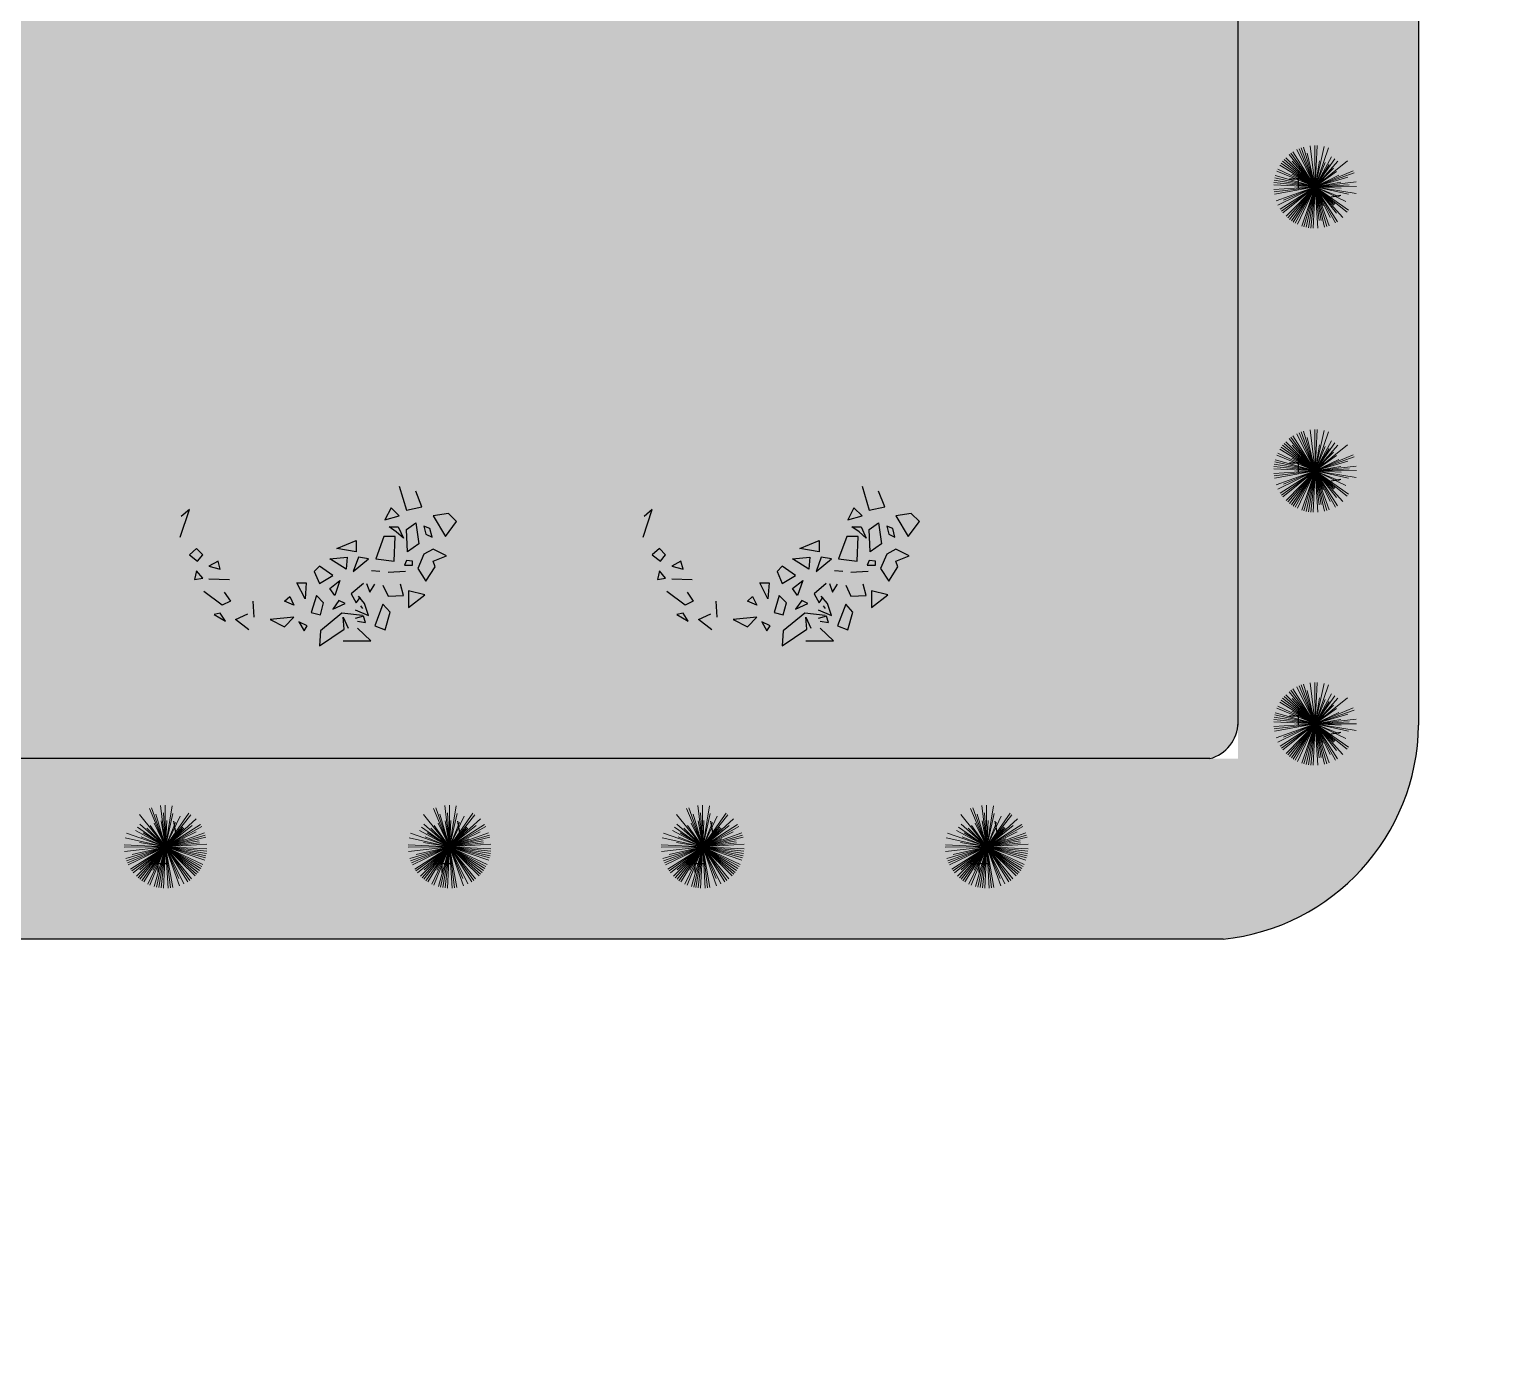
# Model space of a CAD drawing. Header units: millimetres. Extents: x -1544140 to 7445918, y -1294905 to 2019878.
# Drawn here: x 1805004 to 1810407, y 49697 to 54579 of the extents above; entities that cross this region are included whole.
import ezdxf

# ---------------------------------------------------------------- set-up
doc = ezdxf.new("R2010")
doc.units = ezdxf.units.MM
doc.header["$MEASUREMENT"] = 0
doc.layers.add('marc det', color=74, linetype='Continuous', lineweight=18)
picture_1 = doc.add_image_def('image5.png', size_in_pixel=(1482, 826))

msp = doc.modelspace()

# ---------------------------------------------------------------- hatches: boundary and pattern name
at = {"true_color": 0x8dc133, "transparency": 33554687}
h = msp.add_hatch(color=65, dxfattribs=at)
h.dxf.hatch_style = 1
h.paths.add_polyline_path([(1810147.4, 52025.1, -0.388077), (1809423.5, 51209.9), (1801426.5, 51209.9, -0.416277), (1799943.5, 52282.1), (1799943.5, 57426, -0.394381), (1800888.2, 59071.8), (1808831.8, 59071.8, -0.352206), (1810147.4, 58038.5)])
h.paths.add_polyline_path([(1800612.1, 51878.5), (1800612.1, 58403.1), (1809478.7, 58403.1), (1809478.7, 51878.5)], flags=16)
at = {"true_color": 0xb8d93f, "transparency": 33554687}
h = msp.add_hatch(color=63, dxfattribs=at)
h.dxf.hatch_style = 1
h.paths.add_polyline_path([(1809478.7, 57948.7, 0.326949), (1808836.3, 58403.1), (1801005.5, 58403.1, 0.386529), (1800612.1, 57516.1), (1800612.1, 52343.8, 0.417198), (1801362, 51878.5), (1809374.1, 51878.5, 0.351898), (1809478.7, 52018.4)])
at = {"layer": 'marc det'}
for points in [[(1805807.7, 53245.1), (1805707.3, 53218.2), (1805674.2, 53175.8), (1805613.7, 53090.6), (1805549.9, 53083.2), (1805541.3, 53009.7), (1805565.8, 52978.7), (1805547.4, 52932), (1805476.9, 52799.8), (1805499.7, 52754), (1805538.5, 52697.1), (1805539.1, 52647), (1805462.2, 52617.5), (1805569.4, 52609.9), (1805556.1, 52560.7), (1805590.8, 52524.5), (1805595.2, 52478.7), (1805648, 52420.9), (1805665.3, 52356.2), (1805714, 52319.1), (1805749.4, 52326.1), (1805796.1, 52299.4), (1805817.1, 52239), (1805832.1, 52163), (1805848.5, 52220), (1805899.2, 52265.9), (1805962.9, 52246.1), (1806005.1, 52218.6), (1806056.9, 52235.9), (1806112, 52236), (1806147.4, 52196.3), (1806161.4, 52242.1), (1806219.3, 52275), (1806279.6, 52272.6), (1806342.6, 52302.9), (1806361.7, 52346.1), (1806395.1, 52363.4), (1806439.4, 52372.1), (1806455.1, 52432.6), (1806485, 52467.2), (1806566.1, 52476), (1806628.4, 52463.1), (1806575.3, 52499.3), (1806535.5, 52538.1), (1806537.5, 52574.4), (1806573.6, 52624.6), (1806603.3, 52684.2), (1806598.2, 52733.4), (1806606.8, 52853.5), (1806706.9, 52905.5), (1806584.3, 52897.5), (1806550.3, 52953.6), (1806544.5, 53006.2), (1806507.5, 53077.9), (1806463.2, 53115.8), (1806442.8, 53172.7), (1806397.5, 53192.5), (1806338.6, 53234.8), (1806290, 53230), (1806291.3, 53311.5), (1806239.5, 53247.5), (1806220.5, 53297.6), (1806195, 53310.5), (1806133.5, 53328.6), (1806120.7, 53313.8), (1806007.3, 53305.9), (1805976, 53324.8), (1805920.5, 53303.1), (1805877.9, 53309.1), (1805834.7, 53365.2), (1805794.6, 53429), (1805811.2, 53367.7), (1805828.2, 53281.4)], [(1807521.2, 53245.1), (1807420.7, 53218.2), (1807387.7, 53175.8), (1807327.1, 53090.6), (1807263.3, 53083.2), (1807254.8, 53009.7), (1807279.3, 52978.7), (1807260.9, 52932), (1807190.3, 52799.8), (1807213.1, 52754), (1807251.9, 52697.1), (1807252.6, 52647), (1807175.6, 52617.5), (1807282.9, 52609.9), (1807269.6, 52560.7), (1807304.3, 52524.5), (1807308.7, 52478.7), (1807361.4, 52420.9), (1807378.8, 52356.2), (1807427.5, 52319.1), (1807462.9, 52326.1), (1807509.5, 52299.4), (1807530.6, 52239), (1807545.5, 52163), (1807561.9, 52220), (1807612.7, 52265.9), (1807676.3, 52246.1), (1807718.6, 52218.6), (1807770.3, 52235.9), (1807825.5, 52236), (1807860.9, 52196.3), (1807874.9, 52242.1), (1807932.8, 52275), (1807993.1, 52272.6), (1808056.1, 52302.9), (1808075.2, 52346.1), (1808108.5, 52363.4), (1808152.8, 52372.1), (1808168.5, 52432.6), (1808198.5, 52467.2), (1808279.5, 52476), (1808341.9, 52463.1), (1808288.7, 52499.3), (1808248.9, 52538.1), (1808251, 52574.4), (1808287.1, 52624.6), (1808316.8, 52684.2), (1808311.7, 52733.4), (1808320.2, 52853.5), (1808420.4, 52905.5), (1808297.8, 52897.5), (1808263.8, 52953.6), (1808258, 53006.2), (1808220.9, 53077.9), (1808176.7, 53115.8), (1808156.3, 53172.7), (1808111, 53192.5), (1808052.1, 53234.8), (1808003.5, 53230), (1808004.8, 53311.5), (1807953, 53247.5), (1807933.9, 53297.6), (1807908.4, 53310.5), (1807846.9, 53328.6), (1807834.2, 53313.8), (1807720.8, 53305.9), (1807689.5, 53324.8), (1807633.9, 53303.1), (1807591.4, 53309.1), (1807548.2, 53365.2), (1807508, 53429), (1807524.7, 53367.7), (1807541.7, 53281.4)]]:
    msp.add_hatch(color=102, dxfattribs=at).paths.add_polyline_path(points)

# ---------------------------------------------------------------- linework, layer by layer
at = {"color": 116, "true_color": 0x136734}
for p, q in [((1809702.1, 54056.9), (1809702.1, 53991.9)), ((1809734.6, 54024.4), (1809669.6, 54024.4)), ((1809734.6, 52972.8), (1809669.6, 52972.8)), ((1809702.1, 53005.3), (1809702.1, 52940.3)), ((1809734.6, 52036), (1809669.6, 52036)), ((1809702.1, 52068.5), (1809702.1, 52003.5)), ((1805479.7, 51522.6), (1805479.7, 51457.5)), ((1806531.3, 51522.6), (1806531.3, 51457.5)), ((1807468.1, 51522.6), (1807468.1, 51457.5)), ((1808519.7, 51522.6), (1808519.7, 51457.5)), ((1805447.2, 51490), (1805512.2, 51490)), ((1806498.8, 51490), (1806563.8, 51490)), ((1807435.6, 51490), (1807500.6, 51490)), ((1808487.2, 51490), (1808552.2, 51490))]:
    msp.add_line(p, q, dxfattribs=at)
at = {"color": 116, "lineweight": -2, "true_color": 0x136734}
for p, q in [((1809810.4, 53956.2), (1809859.5, 53964.8)), ((1809810.4, 52904.6), (1809859.5, 52913.2)), ((1809810.4, 51967.8), (1809859.5, 51976.4)), ((1805547.9, 51598.3), (1805539.3, 51647.4)), ((1806599.5, 51598.3), (1806590.9, 51647.4)), ((1807536.3, 51598.3), (1807527.7, 51647.4)), ((1808587.9, 51598.3), (1808579.3, 51647.4))]:
    msp.add_line(p, q, dxfattribs=at)
at = {"color": 96}
for p, q in [((1806373.9, 52887.1), (1806400.5, 52798.4)), ((1806457.3, 52810.2), (1806434.6, 52869.3)), ((1808087.4, 52887.1), (1808113.9, 52798.4)), ((1808170.8, 52810.2), (1808148, 52869.3)), ((1805563.1, 52697.9), (1805597.2, 52801.4)), ((1805597.2, 52801.4), (1805566.8, 52774.7)), ((1806343.6, 52807.3), (1806320.9, 52762.9)), ((1806373.9, 52777.7), (1806343.6, 52807.3)), ((1806400.5, 52798.4), (1806457.3, 52810.2)), ((1807276.5, 52697.9), (1807310.6, 52801.4)), ((1807310.6, 52801.4), (1807280.3, 52774.7)), ((1808057.1, 52807.3), (1808034.4, 52762.9)), ((1808087.4, 52777.7), (1808057.1, 52807.3)), ((1808113.9, 52798.4), (1808170.8, 52810.2)), ((1806320.9, 52762.9), (1806373.9, 52777.7)), ((1806400.5, 52727.4), (1806434.6, 52751.1)), ((1806434.6, 52751.1), (1806445.9, 52674.3)), ((1806487.6, 52730.4), (1806464.9, 52739.3)), ((1806464.9, 52739.3), (1806472.5, 52709.8)), ((1806555.8, 52786.6), (1806499, 52777.7)), ((1806499, 52777.7), (1806544.5, 52700.9)), ((1806544.5, 52700.9), (1806586.2, 52757)), ((1806586.2, 52757), (1806555.8, 52786.6)), ((1808034.4, 52762.9), (1808087.4, 52777.7)), ((1808113.9, 52727.4), (1808148, 52751.1)), ((1808148, 52751.1), (1808159.4, 52674.3)), ((1808201.1, 52730.4), (1808178.4, 52739.3)), ((1808178.4, 52739.3), (1808185.9, 52709.8)), ((1808269.3, 52786.6), (1808212.5, 52777.7)), ((1808212.5, 52777.7), (1808257.9, 52700.9)), ((1808257.9, 52700.9), (1808299.6, 52757)), ((1808299.6, 52757), (1808269.3, 52786.6)), ((1806142.8, 52656.5), (1806214.8, 52686.1)), ((1806214.8, 52686.1), (1806214.8, 52644.7)), ((1806317.1, 52700.9), (1806286.8, 52618.1)), ((1806358.8, 52700.9), (1806317.1, 52700.9)), ((1806336.1, 52736.3), (1806370.2, 52736.3)), ((1806362.6, 52718.6), (1806336.1, 52736.3)), ((1806355, 52609.2), (1806358.8, 52700.9)), ((1806389.1, 52695), (1806362.6, 52718.6)), ((1806370.2, 52736.3), (1806389.1, 52695)), ((1806404.3, 52644.7), (1806400.5, 52727.4)), ((1806472.5, 52709.8), (1806495.2, 52697.9)), ((1806495.2, 52697.9), (1806487.6, 52730.4)), ((1807856.3, 52656.5), (1807928.3, 52686.1)), ((1807928.3, 52686.1), (1807928.3, 52644.7)), ((1808030.6, 52700.9), (1808000.2, 52618.1)), ((1808072.2, 52700.9), (1808030.6, 52700.9)), ((1808049.5, 52736.3), (1808083.6, 52736.3)), ((1808076, 52718.6), (1808049.5, 52736.3)), ((1808068.5, 52609.2), (1808072.2, 52700.9)), ((1808102.6, 52695), (1808076, 52718.6)), ((1808083.6, 52736.3), (1808102.6, 52695)), ((1808117.7, 52644.7), (1808113.9, 52727.4)), ((1808185.9, 52709.8), (1808208.7, 52697.9)), ((1808208.7, 52697.9), (1808201.1, 52730.4)), ((1805623.7, 52656.5), (1805597.2, 52632.9)), ((1805597.2, 52632.9), (1805627.5, 52609.2)), ((1805646.5, 52632.9), (1805623.7, 52656.5)), ((1805627.5, 52609.2), (1805646.5, 52632.9)), ((1806214.8, 52644.7), (1806142.8, 52656.5)), ((1806445.9, 52674.3), (1806404.3, 52644.7)), ((1806464.9, 52635.8), (1806442.2, 52582.7)), ((1806499, 52653.6), (1806464.9, 52635.8)), ((1806548.2, 52629.9), (1806499, 52653.6)), ((1806499, 52609.2), (1806548.2, 52629.9)), ((1807337.1, 52656.5), (1807310.6, 52632.9)), ((1807310.6, 52632.9), (1807341, 52609.2)), ((1807359.9, 52632.9), (1807337.1, 52656.5)), ((1807341, 52609.2), (1807359.9, 52632.9)), ((1807928.3, 52644.7), (1807856.3, 52656.5)), ((1808159.4, 52674.3), (1808117.7, 52644.7)), ((1808178.4, 52635.8), (1808155.6, 52582.7)), ((1808212.5, 52653.6), (1808178.4, 52635.8)), ((1808261.7, 52629.9), (1808212.5, 52653.6)), ((1808212.5, 52609.2), (1808261.7, 52629.9)), ((1805703.3, 52609.2), (1805669.2, 52591.5)), ((1805669.2, 52591.5), (1805710.8, 52579.7)), ((1805710.8, 52579.7), (1805703.3, 52609.2)), ((1806078.4, 52591.5), (1806059.4, 52570.8)), ((1806127.7, 52556), (1806078.4, 52591.5)), ((1806116.3, 52618.1), (1806180.7, 52624)), ((1806176.9, 52579.7), (1806116.3, 52618.1)), ((1806180.7, 52624), (1806176.9, 52579.7)), ((1806222.4, 52624), (1806203.4, 52570.8)), ((1806203.4, 52570.8), (1806260.3, 52618.1)), ((1806260.3, 52618.1), (1806222.4, 52624)), ((1806286.8, 52618.1), (1806355, 52609.2)), ((1806400.5, 52612.2), (1806392.9, 52594.4)), ((1806392.9, 52594.4), (1806423.2, 52594.4)), ((1806423.2, 52609.2), (1806400.5, 52612.2)), ((1806423.2, 52594.4), (1806423.2, 52609.2)), ((1806442.2, 52582.7), (1806472.5, 52535.4)), ((1806472.5, 52535.4), (1806506.6, 52588.6)), ((1806506.6, 52588.6), (1806499, 52609.2)), ((1807416.7, 52609.2), (1807382.6, 52591.5)), ((1807382.6, 52591.5), (1807424.3, 52579.7)), ((1807424.3, 52579.7), (1807416.7, 52609.2)), ((1807791.9, 52591.5), (1807772.9, 52570.8)), ((1807841.1, 52556), (1807791.9, 52591.5)), ((1807829.7, 52618.1), (1807894.2, 52624)), ((1807890.4, 52579.7), (1807829.7, 52618.1)), ((1807894.2, 52624), (1807890.4, 52579.7)), ((1807935.9, 52624), (1807916.9, 52570.8)), ((1807916.9, 52570.8), (1807973.7, 52618.1)), ((1807973.7, 52618.1), (1807935.9, 52624)), ((1808000.2, 52618.1), (1808068.5, 52609.2)), ((1808113.9, 52612.2), (1808106.4, 52594.4)), ((1808106.4, 52594.4), (1808136.7, 52594.4)), ((1808136.7, 52609.2), (1808113.9, 52612.2)), ((1808136.7, 52594.4), (1808136.7, 52609.2)), ((1808155.6, 52582.7), (1808185.9, 52535.4)), ((1808185.9, 52535.4), (1808220, 52588.6)), ((1808220, 52588.6), (1808212.5, 52609.2)), ((1805623.7, 52573.8), (1805616.1, 52541.3)), ((1805616.1, 52541.3), (1805646.5, 52547.2)), ((1805646.5, 52547.2), (1805623.7, 52573.8)), ((1805669.2, 52544.2), (1805745, 52541.3)), ((1806025.3, 52470.3), (1805995, 52529.5)), ((1805995, 52529.5), (1806029.1, 52529.5)), ((1806029.1, 52529.5), (1806025.3, 52470.3)), ((1806059.4, 52570.8), (1806078.4, 52526.5)), ((1806078.4, 52526.5), (1806127.7, 52556)), ((1806116.3, 52508.7), (1806154.2, 52538.3)), ((1806154.2, 52538.3), (1806135.3, 52482.2)), ((1806241.3, 52526.5), (1806195.9, 52488.1)), ((1806252.9, 52526.9), (1806264.3, 52494.4)), ((1806264.3, 52494.4), (1806283.2, 52524)), ((1806302, 52570.8), (1806271.6, 52573.8)), ((1806313.5, 52521), (1806332.5, 52479.6)), ((1806396.7, 52570.8), (1806332.3, 52567.9)), ((1806389.3, 52482.6), (1806377.9, 52524)), ((1807337.1, 52573.8), (1807329.6, 52541.3)), ((1807329.6, 52541.3), (1807359.9, 52547.2)), ((1807359.9, 52547.2), (1807337.1, 52573.8)), ((1807382.6, 52544.2), (1807458.4, 52541.3)), ((1807738.8, 52470.3), (1807708.5, 52529.5)), ((1807708.5, 52529.5), (1807742.6, 52529.5)), ((1807742.6, 52529.5), (1807738.8, 52470.3)), ((1807772.9, 52570.8), (1807791.9, 52526.5)), ((1807791.9, 52526.5), (1807841.1, 52556)), ((1807829.7, 52508.7), (1807867.6, 52538.3)), ((1807867.6, 52538.3), (1807848.7, 52482.2)), ((1807954.8, 52526.5), (1807909.3, 52488.1)), ((1807966.3, 52526.9), (1807977.7, 52494.4)), ((1807977.7, 52494.4), (1807996.7, 52524)), ((1808015.4, 52570.8), (1807985.1, 52573.8)), ((1808027, 52521), (1808045.9, 52479.6)), ((1808110.1, 52570.8), (1808045.7, 52567.9)), ((1808102.8, 52482.6), (1808091.4, 52524)), ((1805718.6, 52447.1), (1805650.5, 52497.3)), ((1805726.2, 52494.4), (1805748.9, 52461.9)), ((1805949.6, 52461.5), (1805968.5, 52479.2)), ((1805968.5, 52479.2), (1805983.7, 52446.7)), ((1806067, 52482.2), (1806048.1, 52420.1)), ((1806093.6, 52455.6), (1806067, 52482.2)), ((1806135.3, 52482.2), (1806116.3, 52508.7)), ((1806195.9, 52488.1), (1806214.8, 52455.6)), ((1806214.8, 52455.6), (1806230, 52476.2)), ((1806245.3, 52453), (1806222.6, 52479.6)), ((1806332.5, 52479.6), (1806389.3, 52482.6)), ((1806468.7, 52485.1), (1806408, 52499.9)), ((1806408, 52499.9), (1806408, 52437.8)), ((1806408, 52437.8), (1806468.7, 52485.1)), ((1807432.1, 52447.1), (1807363.9, 52497.3)), ((1807439.7, 52494.4), (1807462.4, 52461.9)), ((1807663, 52461.5), (1807682, 52479.2)), ((1807682, 52479.2), (1807697.1, 52446.7)), ((1807780.5, 52482.2), (1807761.6, 52420.1)), ((1807807, 52455.6), (1807780.5, 52482.2)), ((1807848.7, 52482.2), (1807829.7, 52508.7)), ((1807909.3, 52488.1), (1807928.3, 52455.6)), ((1807928.3, 52455.6), (1807943.4, 52476.2)), ((1807958.8, 52453), (1807936, 52479.6)), ((1808045.9, 52479.6), (1808102.8, 52482.6)), ((1808182.1, 52485.1), (1808121.5, 52499.9)), ((1808121.5, 52499.9), (1808121.5, 52437.8)), ((1808121.5, 52437.8), (1808182.1, 52485.1)), ((1805711.1, 52417.5), (1805688.3, 52411.6)), ((1805730, 52388), (1805711.1, 52417.5)), ((1805748.9, 52461.9), (1805718.6, 52447.1)), ((1805767.9, 52393.9), (1805813.4, 52414.6)), ((1805832.1, 52461.5), (1805835.9, 52402.4)), ((1805983.7, 52446.7), (1805949.6, 52461.5)), ((1806048.1, 52420.1), (1806082.2, 52411.2)), ((1806082.2, 52411.2), (1806093.6, 52455.6)), ((1806161.7, 52417.1), (1806082.2, 52352.1)), ((1806150.4, 52464.4), (1806127.7, 52431.9)), ((1806127.7, 52431.9), (1806173.1, 52452.6)), ((1806173.1, 52452.6), (1806150.4, 52464.4)), ((1806237.6, 52408.3), (1806161.7, 52417.1)), ((1806211.2, 52429.4), (1806260.5, 52408.7)), ((1806230, 52443.7), (1806237.6, 52434.9)), ((1806260.5, 52408.7), (1806245.3, 52453)), ((1806313.5, 52450), (1806283.2, 52370.2)), ((1806340, 52420.5), (1806313.5, 52450)), ((1806321.1, 52355.5), (1806340, 52420.5)), ((1807424.5, 52417.5), (1807401.8, 52411.6)), ((1807443.5, 52388), (1807424.5, 52417.5)), ((1807462.4, 52461.9), (1807432.1, 52447.1)), ((1807481.4, 52393.9), (1807526.8, 52414.6)), ((1807545.6, 52461.5), (1807549.3, 52402.4)), ((1807697.1, 52446.7), (1807663, 52461.5)), ((1807761.6, 52420.1), (1807795.6, 52411.2)), ((1807795.6, 52411.2), (1807807, 52455.6)), ((1807875.2, 52417.1), (1807795.6, 52352.1)), ((1807863.9, 52464.4), (1807841.1, 52431.9)), ((1807841.1, 52431.9), (1807886.6, 52452.6)), ((1807886.6, 52452.6), (1807863.9, 52464.4)), ((1807951, 52408.3), (1807875.2, 52417.1)), ((1807924.7, 52429.4), (1807973.9, 52408.7)), ((1807943.4, 52443.7), (1807951, 52434.9)), ((1807973.9, 52408.7), (1807958.8, 52453)), ((1808027, 52450), (1807996.7, 52370.2)), ((1808053.5, 52420.5), (1808027, 52450)), ((1808034.6, 52355.5), (1808053.5, 52420.5)), ((1805688.3, 52411.6), (1805730, 52388)), ((1805817.1, 52355.5), (1805767.9, 52393.9)), ((1805983.7, 52402.4), (1805896.5, 52393.5)), ((1805896.5, 52393.5), (1805949.6, 52366.9)), ((1805949.6, 52366.9), (1805983.7, 52402.4)), ((1806032.9, 52369.8), (1806002.6, 52384.6)), ((1806002.6, 52384.6), (1806021.6, 52352.1)), ((1806021.6, 52352.1), (1806032.9, 52369.8)), ((1806169.3, 52358), (1806165.6, 52402.4)), ((1806165.6, 52402.4), (1806184.5, 52361)), ((1806241.5, 52405.7), (1806211.2, 52396.9)), ((1806218.8, 52388), (1806249.1, 52382.1)), ((1806268, 52314.1), (1806218.8, 52361.4)), ((1806249.1, 52382.1), (1806241.5, 52405.7)), ((1806283.2, 52370.2), (1806321.1, 52355.5)), ((1807401.8, 52411.6), (1807443.5, 52388)), ((1807530.6, 52355.5), (1807481.4, 52393.9)), ((1807697.1, 52402.4), (1807610, 52393.5)), ((1807610, 52393.5), (1807663, 52366.9)), ((1807663, 52366.9), (1807697.1, 52402.4)), ((1807746.4, 52369.8), (1807716.1, 52384.6)), ((1807716.1, 52384.6), (1807735, 52352.1)), ((1807735, 52352.1), (1807746.4, 52369.8)), ((1807882.8, 52358), (1807879, 52402.4)), ((1807879, 52402.4), (1807897.9, 52361)), ((1807955, 52405.7), (1807924.7, 52396.9)), ((1807932.3, 52388), (1807962.6, 52382.1)), ((1807981.5, 52314.1), (1807932.3, 52361.4)), ((1807962.6, 52382.1), (1807955, 52405.7)), ((1807996.7, 52370.2), (1808034.6, 52355.5)), ((1806078.4, 52295.9), (1806169.3, 52358)), ((1806082.2, 52352.1), (1806078.4, 52295.9)), ((1806165.7, 52314.1), (1806268, 52314.1)), ((1807791.9, 52295.9), (1807882.8, 52358)), ((1807795.6, 52352.1), (1807791.9, 52295.9)), ((1807879.2, 52314.1), (1807981.5, 52314.1))]:
    msp.add_line(p, q, dxfattribs=at)
for points in [[(1810147.4, 58038.5), (1810147.4, 52002.1)], [(1809478.7, 57948.7), (1809478.7, 52002.1)], [(1809374.1, 51878.5), (1801072.7, 51878.5)], [(1809423.5, 51209.9), (1801008.1, 51209.9)]]:
    msp.add_lwpolyline(points)
for radius, start in [(139.4, 284.4217), (808.1, 275.9777)]:
    msp.add_arc((1809339.4, 52013.6), radius, start, 359.182)
at = {"layer": 'marc det', "color": 116, "true_color": 0x136734}
for p, q in [((1809764.4, 53995.4), (1809721, 54142.6)), ((1809764.4, 53995.4), (1809746.3, 54147.7)), ((1809764.4, 53995.4), (1809763.5, 54148.8)), ((1809764.4, 53995.4), (1809772.1, 54148.6)), ((1809764.4, 53995.4), (1809797.6, 54145.2)), ((1809764.4, 53995.4), (1809643.9, 54090.3)), ((1809764.4, 53995.4), (1809649.4, 54096.9)), ((1809764.4, 53995.4), (1809655.3, 54103.2)), ((1809764.4, 53995.4), (1809668, 54114.8)), ((1809764.4, 53995.4), (1809674.9, 54120)), ((1809764.4, 53995.4), (1809678.7, 54090.1)), ((1809764.4, 53995.4), (1809682, 54124.8)), ((1809764.4, 53995.4), (1809697, 54133.2)), ((1809764.4, 53995.4), (1809704.8, 54136.8)), ((1809764.4, 53995.4), (1809712.9, 54139.9)), ((1809764.4, 53995.4), (1809735.2, 54119.6)), ((1809764.4, 53995.4), (1809814.2, 54140.5)), ((1809764.4, 53995.4), (1809825.2, 54107)), ((1809764.4, 53995.4), (1809837.2, 54099.4)), ((1809837.2, 54099.4), (1809764.4, 53995.4)), ((1809764.4, 53995.4), (1809780.2, 54092.2)), ((1809764.4, 53995.4), (1809883.7, 54091.8)), ((1809764.4, 53995.4), (1809848.3, 54090.5)), ((1809764.4, 53995.4), (1809616.7, 54037)), ((1809764.4, 53995.4), (1809622.3, 54053.3)), ((1809764.4, 53995.4), (1809625.8, 54061.2)), ((1809764.4, 53995.4), (1809634, 54076.3)), ((1809638.8, 54083.4), (1809764.4, 53995.4)), ((1809764.4, 53995.4), (1809638.8, 54083.4)), ((1809764.4, 53995.4), (1809678, 54042.5)), ((1809764.4, 53995.4), (1809801.3, 54086.1)), ((1809764.4, 53995.4), (1809815.9, 54078.5)), ((1809764.4, 53995.4), (1809832.9, 54064.8)), ((1809764.4, 53995.4), (1809905.7, 54055)), ((1809764.4, 53995.4), (1809843.4, 54052.2)), ((1809764.4, 53995.4), (1809908.8, 54047)), ((1809764.4, 53995.4), (1809851.7, 54038.1)), ((1809764.4, 53995.4), (1809611.2, 54003.1)), ((1809764.4, 53995.4), (1809611.3, 53985.9)), ((1809764.4, 53995.4), (1809611.9, 54011.7)), ((1809764.4, 53995.4), (1809612.1, 53977.4)), ((1809764.4, 53995.4), (1809613, 54020.2)), ((1809764.4, 53995.4), (1809613.3, 53968.8)), ((1809764.4, 53995.4), (1809614.6, 54028.7)), ((1809764.4, 53995.4), (1809619.9, 53943.9)), ((1809764.4, 53995.4), (1809626.6, 53928.1)), ((1809764.4, 53995.4), (1809635, 53913.1)), ((1809764.4, 53995.4), (1809639.8, 53905.9)), ((1809764.4, 53995.4), (1809645, 53899.1)), ((1809764.4, 53995.4), (1809647.3, 53946.1)), ((1809764.4, 53995.4), (1809656.6, 53886.3)), ((1809764.4, 53995.4), (1809662.9, 53880.5)), ((1809764.4, 53995.4), (1809669.5, 53875)), ((1809676.4, 53869.8), (1809764.4, 53995.4)), ((1809764.4, 53995.4), (1809683.5, 53865.1)), ((1809764.4, 53995.4), (1809691, 53860.8)), ((1809764.4, 53995.4), (1809698.7, 53856.9)), ((1809764.4, 53995.4), (1809714.6, 53850.4)), ((1809764.4, 53995.4), (1809722.8, 53847.8)), ((1809764.4, 53995.4), (1809731.1, 53845.7)), ((1809764.4, 53995.4), (1809739.6, 53844.1)), ((1809764.4, 53995.4), (1809748.1, 53842.9)), ((1809764.4, 53995.4), (1809756.7, 53842.3)), ((1809762.7, 53996.9), (1809888.3, 53908.9)), ((1809762.7, 53996.9), (1809883.2, 53902)), ((1809888.3, 53908.9), (1809762.7, 53996.9)), ((1809764.4, 53995.4), (1809885.6, 54031.1)), ((1809764.4, 53995.4), (1809916.7, 54013.5)), ((1809764.4, 53995.4), (1809859.9, 54012.3)), ((1809764.4, 53995.4), (1809890.3, 54003.3)), ((1809764.4, 53995.4), (1809917.7, 53996.4)), ((1809764.4, 53995.4), (1809779.2, 53870.3)), ((1809764.4, 53995.4), (1809773.9, 53842.4)), ((1809764.4, 53995.4), (1809786.2, 53871.3)), ((1809764.4, 53995.4), (1809815.9, 53851)), ((1809764.4, 53995.4), (1809807.7, 53848.3)), ((1809764.4, 53995.4), (1809799.4, 53846.1)), ((1809764.4, 53995.4), (1809839.4, 53861.7)), ((1809764.4, 53995.4), (1809819.7, 53882.3)), ((1809764.4, 53995.4), (1809846.7, 53866.1)), ((1809764.4, 53995.4), (1809861.1, 53990.6)), ((1809764.4, 53995.4), (1809915.7, 53970.6)), ((1809764.4, 53995.4), (1809887.4, 53968.1)), ((1809764.4, 53995.4), (1809853.9, 53959)), ((1809764.4, 53995.4), (1809794.1, 53924.8)), ((1809764.4, 53995.4), (1809833.1, 53927.6)), ((1809764.4, 53995.4), (1809836.8, 53931.5)), ((1809764.4, 53995.4), (1809878.2, 53941.5)), ((1809764.4, 53995.4), (1809843.4, 53897.5)), ((1809764.4, 53995.4), (1809867.2, 53881.7)), ((1809764.4, 52943.8), (1809668, 53063.2)), ((1809764.4, 52943.8), (1809674.9, 53068.4)), ((1809764.4, 52943.8), (1809682, 53073.2)), ((1809764.4, 52943.8), (1809697, 53081.6)), ((1809764.4, 52943.8), (1809704.8, 53085.2)), ((1809764.4, 52943.8), (1809712.9, 53088.3)), ((1809764.4, 52943.8), (1809721, 53091)), ((1809764.4, 52943.8), (1809735.2, 53068)), ((1809764.4, 52943.8), (1809746.3, 53096.1)), ((1809764.4, 52943.8), (1809763.5, 53097.2)), ((1809764.4, 52943.8), (1809772.1, 53097)), ((1809764.4, 52943.8), (1809797.6, 53093.6)), ((1809764.4, 52943.8), (1809814.2, 53088.9)), ((1809764.4, 52943.8), (1809625.8, 53009.6)), ((1809764.4, 52943.8), (1809634, 53024.7)), ((1809638.8, 53031.8), (1809764.4, 52943.8)), ((1809764.4, 52943.8), (1809638.8, 53031.8)), ((1809764.4, 52943.8), (1809643.9, 53038.7)), ((1809764.4, 52943.8), (1809649.4, 53045.3)), ((1809764.4, 52943.8), (1809655.3, 53051.6)), ((1809764.4, 52943.8), (1809678.7, 53038.5)), ((1809764.4, 52943.8), (1809825.2, 53055.4)), ((1809764.4, 52943.8), (1809837.2, 53047.8)), ((1809837.2, 53047.8), (1809764.4, 52943.8)), ((1809764.4, 52943.8), (1809780.2, 53040.6)), ((1809764.4, 52943.8), (1809883.7, 53040.2)), ((1809764.4, 52943.8), (1809848.3, 53038.9)), ((1809764.4, 52943.8), (1809801.3, 53034.5)), ((1809764.4, 52943.8), (1809815.9, 53026.9)), ((1809764.4, 52943.8), (1809832.9, 53013.2)), ((1809764.4, 52943.8), (1809611.9, 52960.1)), ((1809764.4, 52943.8), (1809613, 52968.6)), ((1809764.4, 52943.8), (1809614.6, 52977.1)), ((1809764.4, 52943.8), (1809616.7, 52985.4)), ((1809764.4, 52943.8), (1809622.3, 53001.7)), ((1809764.4, 52943.8), (1809678, 52990.9)), ((1809764.4, 52943.8), (1809905.7, 53003.4)), ((1809764.4, 52943.8), (1809843.4, 53000.6)), ((1809764.4, 52943.8), (1809908.8, 52995.4)), ((1809764.4, 52943.8), (1809851.7, 52986.5)), ((1809764.4, 52943.8), (1809885.6, 52979.6)), ((1809764.4, 52943.8), (1809916.7, 52961.9)), ((1809764.4, 52943.8), (1809859.9, 52960.7)), ((1809764.4, 52943.8), (1809611.2, 52951.5)), ((1809764.4, 52943.8), (1809611.3, 52934.3)), ((1809764.4, 52943.8), (1809612.1, 52925.8)), ((1809764.4, 52943.8), (1809613.3, 52917.2)), ((1809764.4, 52943.8), (1809619.9, 52892.3)), ((1809764.4, 52943.8), (1809626.6, 52876.5)), ((1809764.4, 52943.8), (1809635, 52861.5)), ((1809764.4, 52943.8), (1809639.8, 52854.3)), ((1809764.4, 52943.8), (1809645, 52847.5)), ((1809764.4, 52943.8), (1809647.3, 52894.5)), ((1809764.4, 52943.8), (1809656.6, 52834.7)), ((1809764.4, 52943.8), (1809662.9, 52828.9)), ((1809764.4, 52943.8), (1809669.5, 52823.4)), ((1809676.4, 52818.2), (1809764.4, 52943.8)), ((1809764.4, 52943.8), (1809683.5, 52813.5)), ((1809764.4, 52943.8), (1809691, 52809.2)), ((1809764.4, 52943.8), (1809698.7, 52805.3)), ((1809764.4, 52943.8), (1809714.6, 52798.8)), ((1809764.4, 52943.8), (1809722.8, 52796.2)), ((1809764.4, 52943.8), (1809731.1, 52794.1)), ((1809764.4, 52943.8), (1809739.6, 52792.5)), ((1809764.4, 52943.8), (1809748.1, 52791.3)), ((1809764.4, 52943.8), (1809756.7, 52790.7)), ((1809762.7, 52945.3), (1809888.3, 52857.3)), ((1809762.7, 52945.3), (1809883.2, 52850.4)), ((1809888.3, 52857.3), (1809762.7, 52945.3)), ((1809764.4, 52943.8), (1809890.3, 52951.7)), ((1809764.4, 52943.8), (1809917.7, 52944.8)), ((1809764.4, 52943.8), (1809779.2, 52818.7)), ((1809764.4, 52943.8), (1809773.9, 52790.8)), ((1809764.4, 52943.8), (1809786.2, 52819.7)), ((1809764.4, 52943.8), (1809815.9, 52799.4)), ((1809764.4, 52943.8), (1809807.7, 52796.7)), ((1809764.4, 52943.8), (1809799.4, 52794.5)), ((1809764.4, 52943.8), (1809839.4, 52810.1)), ((1809764.4, 52943.8), (1809819.7, 52830.7)), ((1809764.4, 52943.8), (1809846.7, 52814.5)), ((1809764.4, 52943.8), (1809861.1, 52939)), ((1809764.4, 52943.8), (1809915.7, 52919)), ((1809764.4, 52943.8), (1809887.4, 52916.5)), ((1809764.4, 52943.8), (1809853.9, 52907.4)), ((1809764.4, 52943.8), (1809794.1, 52873.2)), ((1809764.4, 52943.8), (1809833.1, 52876)), ((1809764.4, 52943.8), (1809836.8, 52879.9)), ((1809764.4, 52943.8), (1809878.2, 52889.9)), ((1809764.4, 52943.8), (1809843.4, 52845.9)), ((1809764.4, 52943.8), (1809867.2, 52830.1)), ((1809764.4, 52007), (1809697, 52144.8)), ((1809764.4, 52007), (1809704.8, 52148.4)), ((1809764.4, 52007), (1809712.9, 52151.5)), ((1809764.4, 52007), (1809721, 52154.2)), ((1809764.4, 52007), (1809746.3, 52159.3)), ((1809764.4, 52007), (1809763.5, 52160.4)), ((1809764.4, 52007), (1809772.1, 52160.2)), ((1809764.4, 52007), (1809797.6, 52156.8)), ((1809764.4, 52007), (1809814.2, 52152.1)), ((1809638.8, 52095), (1809764.4, 52007)), ((1809764.4, 52007), (1809638.8, 52095)), ((1809764.4, 52007), (1809643.9, 52102)), ((1809764.4, 52007), (1809649.4, 52108.6)), ((1809764.4, 52007), (1809655.3, 52114.8)), ((1809764.4, 52007), (1809668, 52126.4)), ((1809764.4, 52007), (1809674.9, 52131.6)), ((1809764.4, 52007), (1809678.7, 52101.7)), ((1809764.4, 52007), (1809682, 52136.4)), ((1809764.4, 52007), (1809735.2, 52131.2)), ((1809764.4, 52007), (1809825.2, 52118.6)), ((1809764.4, 52007), (1809837.2, 52111)), ((1809837.2, 52111), (1809764.4, 52007)), ((1809764.4, 52007), (1809780.2, 52103.8)), ((1809764.4, 52007), (1809883.7, 52103.4)), ((1809764.4, 52007), (1809848.3, 52102.2)), ((1809764.4, 52007), (1809801.3, 52097.7)), ((1809764.4, 52007), (1809815.9, 52090.1)), ((1809764.4, 52007), (1809614.6, 52040.3)), ((1809764.4, 52007), (1809616.7, 52048.6)), ((1809764.4, 52007), (1809622.3, 52064.9)), ((1809764.4, 52007), (1809625.8, 52072.8)), ((1809764.4, 52007), (1809634, 52087.9)), ((1809764.4, 52007), (1809678, 52054.1)), ((1809764.4, 52007), (1809832.9, 52076.4)), ((1809764.4, 52007), (1809905.7, 52066.6)), ((1809764.4, 52007), (1809843.4, 52063.9)), ((1809764.4, 52007), (1809908.8, 52058.6)), ((1809764.4, 52007), (1809851.7, 52049.7)), ((1809764.4, 52007), (1809885.6, 52042.8)), ((1809764.4, 52007), (1809611.2, 52014.7)), ((1809764.4, 52007), (1809611.3, 51997.5)), ((1809764.4, 52007), (1809611.9, 52023.3)), ((1809764.4, 52007), (1809612.1, 51989)), ((1809764.4, 52007), (1809613, 52031.8)), ((1809764.4, 52007), (1809613.3, 51980.5)), ((1809764.4, 52007), (1809619.9, 51955.5)), ((1809764.4, 52007), (1809626.6, 51939.7)), ((1809764.4, 52007), (1809635, 51924.7)), ((1809764.4, 52007), (1809639.8, 51917.6)), ((1809764.4, 52007), (1809645, 51910.7)), ((1809764.4, 52007), (1809647.3, 51957.7)), ((1809764.4, 52007), (1809656.6, 51898)), ((1809764.4, 52007), (1809662.9, 51892.1)), ((1809764.4, 52007), (1809669.5, 51886.6)), ((1809676.4, 51881.4), (1809764.4, 52007)), ((1809764.4, 52007), (1809683.5, 51876.7)), ((1809764.4, 52007), (1809691, 51872.4)), ((1809764.4, 52007), (1809698.7, 51868.5)), ((1809764.4, 52007), (1809714.6, 51862)), ((1809764.4, 52007), (1809722.8, 51859.4)), ((1809764.4, 52007), (1809731.1, 51857.3)), ((1809764.4, 52007), (1809739.6, 51855.7)), ((1809764.4, 52007), (1809748.1, 51854.5)), ((1809764.4, 52007), (1809756.7, 51853.9)), ((1809762.7, 52008.5), (1809888.3, 51920.5)), ((1809762.7, 52008.5), (1809883.2, 51913.6)), ((1809888.3, 51920.5), (1809762.7, 52008.5)), ((1809764.4, 52007), (1809916.7, 52025.1)), ((1809764.4, 52007), (1809859.9, 52023.9)), ((1809764.4, 52007), (1809890.3, 52014.9)), ((1809764.4, 52007), (1809917.7, 52008)), ((1809764.4, 52007), (1809779.2, 51881.9)), ((1809764.4, 52007), (1809773.9, 51854)), ((1809764.4, 52007), (1809786.2, 51882.9)), ((1809764.4, 52007), (1809815.9, 51862.6)), ((1809764.4, 52007), (1809807.7, 51859.9)), ((1809764.4, 52007), (1809799.4, 51857.7)), ((1809764.4, 52007), (1809839.4, 51873.3)), ((1809764.4, 52007), (1809819.7, 51893.9)), ((1809764.4, 52007), (1809846.7, 51877.7)), ((1809764.4, 52007), (1809861.1, 52002.2)), ((1809764.4, 52007), (1809915.7, 51982.3)), ((1809764.4, 52007), (1809887.4, 51979.7)), ((1809764.4, 52007), (1809853.9, 51970.6)), ((1809764.4, 52007), (1809794.1, 51936.4)), ((1809764.4, 52007), (1809833.1, 51939.2)), ((1809764.4, 52007), (1809836.8, 51943.1)), ((1809764.4, 52007), (1809878.2, 51953.1)), ((1809764.4, 52007), (1809843.4, 51909.1)), ((1809764.4, 52007), (1809867.2, 51893.3)), ((1805508.7, 51552.3), (1805412.3, 51671.6)), ((1805508.7, 51552.3), (1805449.1, 51693.6)), ((1805508.7, 51552.3), (1805457.2, 51696.7)), ((1805508.7, 51552.3), (1805473, 51673.5)), ((1805508.7, 51552.3), (1805490.6, 51704.6)), ((1805508.7, 51552.3), (1805500.8, 51678.3)), ((1805507.2, 51550.6), (1805595.2, 51676.2)), ((1805595.2, 51676.2), (1805507.2, 51550.6)), ((1805507.2, 51550.6), (1805602.1, 51671.1)), ((1805508.7, 51552.3), (1805507.8, 51705.7)), ((1805508.7, 51552.3), (1805533.5, 51703.6)), ((1805508.7, 51552.3), (1805536, 51675.3)), ((1805508.7, 51552.3), (1805562.6, 51666.1)), ((1806560.3, 51552.3), (1806463.9, 51671.6)), ((1806560.3, 51552.3), (1806500.7, 51693.6)), ((1806560.3, 51552.3), (1806508.8, 51696.7)), ((1806560.3, 51552.3), (1806524.6, 51673.5)), ((1806560.3, 51552.3), (1806542.2, 51704.6)), ((1806560.3, 51552.3), (1806552.4, 51678.3)), ((1806558.8, 51550.6), (1806646.8, 51676.2)), ((1806646.8, 51676.2), (1806558.8, 51550.6)), ((1806558.8, 51550.6), (1806653.7, 51671.1)), ((1806560.3, 51552.3), (1806559.4, 51705.7)), ((1806560.3, 51552.3), (1806585.1, 51703.6)), ((1806560.3, 51552.3), (1806587.6, 51675.3)), ((1806560.3, 51552.3), (1806614.2, 51666.1)), ((1807497.1, 51552.3), (1807400.7, 51671.6)), ((1807497.1, 51552.3), (1807437.5, 51693.6)), ((1807497.1, 51552.3), (1807445.5, 51696.7)), ((1807497.1, 51552.3), (1807461.3, 51673.5)), ((1807497.1, 51552.3), (1807479, 51704.6)), ((1807497.1, 51552.3), (1807489.2, 51678.3)), ((1807495.6, 51550.6), (1807583.6, 51676.2)), ((1807583.6, 51676.2), (1807495.6, 51550.6)), ((1807495.6, 51550.6), (1807590.5, 51671.1)), ((1807497.1, 51552.3), (1807496.1, 51705.7)), ((1807497.1, 51552.3), (1807521.8, 51703.6)), ((1807497.1, 51552.3), (1807524.4, 51675.3)), ((1807497.1, 51552.3), (1807551, 51666.1)), ((1808548.7, 51552.3), (1808452.3, 51671.6)), ((1808548.7, 51552.3), (1808489.1, 51693.6)), ((1808548.7, 51552.3), (1808497.1, 51696.7)), ((1808548.7, 51552.3), (1808512.9, 51673.5)), ((1808548.7, 51552.3), (1808530.6, 51704.6)), ((1808548.7, 51552.3), (1808540.8, 51678.3)), ((1808547.2, 51550.6), (1808635.2, 51676.2)), ((1808635.2, 51676.2), (1808547.2, 51550.6)), ((1808547.2, 51550.6), (1808642.1, 51671.1)), ((1808548.7, 51552.3), (1808547.7, 51705.7)), ((1808548.7, 51552.3), (1808573.4, 51703.6)), ((1808548.7, 51552.3), (1808576, 51675.3)), ((1808548.7, 51552.3), (1808602.6, 51666.1)), ((1805508.7, 51552.3), (1805363.6, 51602.1)), ((1805508.7, 51552.3), (1805397.1, 51613.1)), ((1805508.7, 51552.3), (1805404.7, 51625.1)), ((1805404.7, 51625.1), (1805508.7, 51552.3)), ((1805508.7, 51552.3), (1805413.6, 51636.3)), ((1805508.7, 51552.3), (1805425.6, 51603.8)), ((1805508.7, 51552.3), (1805439.3, 51620.8)), ((1805508.7, 51552.3), (1805451.9, 51631.4)), ((1805508.7, 51552.3), (1805466, 51639.6)), ((1805508.7, 51552.3), (1805491.9, 51647.8)), ((1805508.7, 51552.3), (1805622.4, 51655.2)), ((1805508.7, 51552.3), (1805513.5, 51649)), ((1805508.7, 51552.3), (1805545.1, 51641.8)), ((1805508.7, 51552.3), (1805638, 51634.7)), ((1805508.7, 51552.3), (1805606.6, 51631.4)), ((1805508.7, 51552.3), (1805642.5, 51627.3)), ((1805508.7, 51552.3), (1805572.6, 51624.7)), ((1805508.7, 51552.3), (1805576.5, 51621)), ((1805508.7, 51552.3), (1805621.8, 51607.6)), ((1805508.7, 51552.3), (1805653.1, 51603.8)), ((1806560.3, 51552.3), (1806415.2, 51602.1)), ((1806560.3, 51552.3), (1806448.7, 51613.1)), ((1806560.3, 51552.3), (1806456.3, 51625.1)), ((1806456.3, 51625.1), (1806560.3, 51552.3)), ((1806560.3, 51552.3), (1806465.2, 51636.3)), ((1806560.3, 51552.3), (1806477.2, 51603.8)), ((1806560.3, 51552.3), (1806490.9, 51620.8)), ((1806560.3, 51552.3), (1806503.5, 51631.4)), ((1806560.3, 51552.3), (1806517.6, 51639.6)), ((1806560.3, 51552.3), (1806543.5, 51647.8)), ((1806560.3, 51552.3), (1806674, 51655.2)), ((1806560.3, 51552.3), (1806565.1, 51649)), ((1806560.3, 51552.3), (1806596.7, 51641.8)), ((1806560.3, 51552.3), (1806689.6, 51634.7)), ((1806560.3, 51552.3), (1806658.2, 51631.4)), ((1806560.3, 51552.3), (1806694.1, 51627.3)), ((1806560.3, 51552.3), (1806624.2, 51624.7)), ((1806560.3, 51552.3), (1806628.1, 51621)), ((1806560.3, 51552.3), (1806673.4, 51607.6)), ((1806560.3, 51552.3), (1806704.7, 51603.8)), ((1807497.1, 51552.3), (1807352, 51602.1)), ((1807497.1, 51552.3), (1807385.5, 51613.1)), ((1807497.1, 51552.3), (1807393.1, 51625.1)), ((1807393.1, 51625.1), (1807497.1, 51552.3)), ((1807497.1, 51552.3), (1807402, 51636.3)), ((1807497.1, 51552.3), (1807414, 51603.8)), ((1807497.1, 51552.3), (1807427.7, 51620.8)), ((1807497.1, 51552.3), (1807440.3, 51631.4)), ((1807497.1, 51552.3), (1807454.4, 51639.6)), ((1807497.1, 51552.3), (1807480.2, 51647.8)), ((1807497.1, 51552.3), (1807610.8, 51655.2)), ((1807497.1, 51552.3), (1807501.9, 51649)), ((1807497.1, 51552.3), (1807533.5, 51641.8)), ((1807497.1, 51552.3), (1807626.4, 51634.7)), ((1807497.1, 51552.3), (1807595, 51631.4)), ((1807497.1, 51552.3), (1807630.8, 51627.3)), ((1807497.1, 51552.3), (1807561, 51624.7)), ((1807497.1, 51552.3), (1807564.9, 51621)), ((1807497.1, 51552.3), (1807610.2, 51607.6)), ((1807497.1, 51552.3), (1807641.5, 51603.8)), ((1808548.7, 51552.3), (1808403.6, 51602.1)), ((1808548.7, 51552.3), (1808437.1, 51613.1)), ((1808548.7, 51552.3), (1808444.7, 51625.1)), ((1808444.7, 51625.1), (1808548.7, 51552.3)), ((1808548.7, 51552.3), (1808453.6, 51636.3)), ((1808548.7, 51552.3), (1808465.6, 51603.8)), ((1808548.7, 51552.3), (1808479.3, 51620.8)), ((1808548.7, 51552.3), (1808491.9, 51631.4)), ((1808548.7, 51552.3), (1808506, 51639.6)), ((1808548.7, 51552.3), (1808531.8, 51647.8)), ((1808548.7, 51552.3), (1808662.4, 51655.2)), ((1808548.7, 51552.3), (1808553.5, 51649)), ((1808548.7, 51552.3), (1808585.1, 51641.8)), ((1808548.7, 51552.3), (1808678, 51634.7)), ((1808548.7, 51552.3), (1808646.6, 51631.4)), ((1808548.7, 51552.3), (1808682.4, 51627.3)), ((1808548.7, 51552.3), (1808612.6, 51624.7)), ((1808548.7, 51552.3), (1808616.5, 51621)), ((1808548.7, 51552.3), (1808661.8, 51607.6)), ((1808548.7, 51552.3), (1808693.1, 51603.8)), ((1805508.7, 51552.3), (1805355.3, 51551.4)), ((1805508.7, 51552.3), (1805355.5, 51560)), ((1805508.7, 51552.3), (1805356.4, 51534.2)), ((1805508.7, 51552.3), (1805359, 51585.5)), ((1805508.7, 51552.3), (1805361.6, 51509)), ((1805508.7, 51552.3), (1805364.2, 51500.8)), ((1805508.7, 51552.3), (1805367.3, 51492.8)), ((1805508.7, 51552.3), (1805370.9, 51484.9)), ((1805508.7, 51552.3), (1805379.3, 51469.9)), ((1805508.7, 51552.3), (1805384.1, 51462.8)), ((1805508.7, 51552.3), (1805384.5, 51523.2)), ((1805508.7, 51552.3), (1805389.3, 51456)), ((1805508.7, 51552.3), (1805400.9, 51443.2)), ((1805508.7, 51552.3), (1805407.2, 51437.3)), ((1805508.7, 51552.3), (1805411.9, 51568.1)), ((1805508.7, 51552.3), (1805413.8, 51431.8)), ((1805508.7, 51552.3), (1805414, 51466.6)), ((1805508.7, 51552.3), (1805418.1, 51589.2)), ((1805420.7, 51426.7), (1805508.7, 51552.3)), ((1805508.7, 51552.3), (1805420.7, 51426.7)), ((1805508.7, 51552.3), (1805427.9, 51421.9)), ((1805508.7, 51552.3), (1805443, 51413.7)), ((1805508.7, 51552.3), (1805450.8, 51410.3)), ((1805508.7, 51552.3), (1805461.6, 51466)), ((1805508.7, 51552.3), (1805467.1, 51404.7)), ((1805508.7, 51552.3), (1805475.4, 51402.6)), ((1805508.7, 51552.3), (1805483.9, 51400.9)), ((1805508.7, 51552.3), (1805492.4, 51399.8)), ((1805508.7, 51552.3), (1805501, 51399.1)), ((1805508.7, 51552.3), (1805655.8, 51595.6)), ((1805508.7, 51552.3), (1805658, 51587.3)), ((1805508.7, 51552.3), (1805579.3, 51582.1)), ((1805508.7, 51552.3), (1805632.8, 51574.1)), ((1805508.7, 51552.3), (1805633.8, 51567.2)), ((1805508.7, 51552.3), (1805661.7, 51561.8)), ((1805508.7, 51552.3), (1805661.8, 51544.6)), ((1805508.7, 51552.3), (1805560.2, 51407.8)), ((1805508.7, 51552.3), (1805526.8, 51400)), ((1805508.7, 51552.3), (1805535.3, 51401.2)), ((1805508.7, 51552.3), (1805518.2, 51399.2)), ((1805508.7, 51552.3), (1805558, 51435.2)), ((1805508.7, 51552.3), (1805576, 51414.5)), ((1805508.7, 51552.3), (1805591, 51422.9)), ((1805508.7, 51552.3), (1805598.2, 51427.7)), ((1805508.7, 51552.3), (1805605, 51433)), ((1805508.7, 51552.3), (1805617.8, 51444.5)), ((1805508.7, 51552.3), (1805623.6, 51450.8)), ((1805508.7, 51552.3), (1805629.1, 51457.4)), ((1805634.3, 51464.3), (1805508.7, 51552.3)), ((1805508.7, 51552.3), (1805639, 51471.5)), ((1805508.7, 51552.3), (1805643.3, 51478.9)), ((1805508.7, 51552.3), (1805647.2, 51486.6)), ((1805508.7, 51552.3), (1805658.4, 51519.1)), ((1805508.7, 51552.3), (1805660, 51527.5)), ((1805508.7, 51552.3), (1805661.2, 51536)), ((1805508.7, 51552.3), (1805653.7, 51502.5)), ((1805508.7, 51552.3), (1805656.3, 51510.7)), ((1806560.3, 51552.3), (1806406.9, 51551.4)), ((1806560.3, 51552.3), (1806407.1, 51560)), ((1806560.3, 51552.3), (1806408, 51534.2)), ((1806560.3, 51552.3), (1806410.6, 51585.5)), ((1806560.3, 51552.3), (1806413.2, 51509)), ((1806560.3, 51552.3), (1806415.8, 51500.8)), ((1806560.3, 51552.3), (1806418.9, 51492.8)), ((1806560.3, 51552.3), (1806422.5, 51484.9)), ((1806560.3, 51552.3), (1806430.9, 51469.9)), ((1806560.3, 51552.3), (1806435.7, 51462.8)), ((1806560.3, 51552.3), (1806436.1, 51523.2)), ((1806560.3, 51552.3), (1806440.9, 51456)), ((1806560.3, 51552.3), (1806452.5, 51443.2)), ((1806560.3, 51552.3), (1806458.8, 51437.3)), ((1806560.3, 51552.3), (1806463.5, 51568.1)), ((1806560.3, 51552.3), (1806465.4, 51431.8)), ((1806560.3, 51552.3), (1806465.6, 51466.6)), ((1806560.3, 51552.3), (1806469.7, 51589.2)), ((1806472.3, 51426.7), (1806560.3, 51552.3)), ((1806560.3, 51552.3), (1806472.3, 51426.7)), ((1806560.3, 51552.3), (1806479.5, 51421.9)), ((1806560.3, 51552.3), (1806494.6, 51413.7)), ((1806560.3, 51552.3), (1806502.4, 51410.3)), ((1806560.3, 51552.3), (1806513.2, 51466)), ((1806560.3, 51552.3), (1806518.7, 51404.7)), ((1806560.3, 51552.3), (1806527, 51402.6)), ((1806560.3, 51552.3), (1806535.5, 51400.9)), ((1806560.3, 51552.3), (1806544, 51399.8)), ((1806560.3, 51552.3), (1806552.6, 51399.1)), ((1806560.3, 51552.3), (1806707.4, 51595.6)), ((1806560.3, 51552.3), (1806709.6, 51587.3)), ((1806560.3, 51552.3), (1806630.9, 51582.1)), ((1806560.3, 51552.3), (1806684.4, 51574.1)), ((1806560.3, 51552.3), (1806685.4, 51567.2)), ((1806560.3, 51552.3), (1806713.3, 51561.8)), ((1806560.3, 51552.3), (1806713.4, 51544.6)), ((1806560.3, 51552.3), (1806611.8, 51407.8)), ((1806560.3, 51552.3), (1806578.4, 51400)), ((1806560.3, 51552.3), (1806586.9, 51401.2)), ((1806560.3, 51552.3), (1806569.8, 51399.2)), ((1806560.3, 51552.3), (1806609.6, 51435.2)), ((1806560.3, 51552.3), (1806627.6, 51414.5)), ((1806560.3, 51552.3), (1806642.6, 51422.9)), ((1806560.3, 51552.3), (1806649.8, 51427.7)), ((1806560.3, 51552.3), (1806656.6, 51433)), ((1806560.3, 51552.3), (1806669.4, 51444.5)), ((1806560.3, 51552.3), (1806675.2, 51450.8)), ((1806560.3, 51552.3), (1806680.7, 51457.4)), ((1806685.9, 51464.3), (1806560.3, 51552.3)), ((1806560.3, 51552.3), (1806690.6, 51471.5)), ((1806560.3, 51552.3), (1806694.9, 51478.9)), ((1806560.3, 51552.3), (1806698.8, 51486.6)), ((1806560.3, 51552.3), (1806710, 51519.1)), ((1806560.3, 51552.3), (1806711.6, 51527.5)), ((1806560.3, 51552.3), (1806712.8, 51536)), ((1806560.3, 51552.3), (1806705.3, 51502.5)), ((1806560.3, 51552.3), (1806707.9, 51510.7)), ((1807497.1, 51552.3), (1807343.7, 51551.4)), ((1807497.1, 51552.3), (1807343.9, 51560)), ((1807497.1, 51552.3), (1807344.8, 51534.2)), ((1807497.1, 51552.3), (1807347.3, 51585.5)), ((1807497.1, 51552.3), (1807349.9, 51509)), ((1807497.1, 51552.3), (1807352.6, 51500.8)), ((1807497.1, 51552.3), (1807355.7, 51492.8)), ((1807497.1, 51552.3), (1807359.3, 51484.9)), ((1807497.1, 51552.3), (1807367.7, 51469.9)), ((1807497.1, 51552.3), (1807372.5, 51462.8)), ((1807497.1, 51552.3), (1807372.9, 51523.2)), ((1807497.1, 51552.3), (1807377.7, 51456)), ((1807497.1, 51552.3), (1807389.3, 51443.2)), ((1807497.1, 51552.3), (1807395.6, 51437.3)), ((1807497.1, 51552.3), (1807400.3, 51568.1)), ((1807497.1, 51552.3), (1807402.2, 51431.8)), ((1807497.1, 51552.3), (1807402.4, 51466.6)), ((1807497.1, 51552.3), (1807406.4, 51589.2)), ((1807409.1, 51426.7), (1807497.1, 51552.3)), ((1807497.1, 51552.3), (1807409.1, 51426.7)), ((1807497.1, 51552.3), (1807416.2, 51421.9)), ((1807497.1, 51552.3), (1807431.3, 51413.7)), ((1807497.1, 51552.3), (1807439.2, 51410.3)), ((1807497.1, 51552.3), (1807450, 51466)), ((1807497.1, 51552.3), (1807455.5, 51404.7)), ((1807497.1, 51552.3), (1807463.8, 51402.6)), ((1807497.1, 51552.3), (1807472.3, 51400.9)), ((1807497.1, 51552.3), (1807480.8, 51399.8)), ((1807497.1, 51552.3), (1807489.4, 51399.1)), ((1807497.1, 51552.3), (1807644.2, 51595.6)), ((1807497.1, 51552.3), (1807646.4, 51587.3)), ((1807497.1, 51552.3), (1807567.7, 51582.1)), ((1807497.1, 51552.3), (1807621.2, 51574.1)), ((1807497.1, 51552.3), (1807622.2, 51567.2)), ((1807497.1, 51552.3), (1807650.1, 51561.8)), ((1807497.1, 51552.3), (1807650.2, 51544.6)), ((1807497.1, 51552.3), (1807548.6, 51407.8)), ((1807497.1, 51552.3), (1807515.1, 51400)), ((1807497.1, 51552.3), (1807523.7, 51401.2)), ((1807497.1, 51552.3), (1807506.6, 51399.2)), ((1807497.1, 51552.3), (1807546.4, 51435.2)), ((1807497.1, 51552.3), (1807564.4, 51414.5)), ((1807497.1, 51552.3), (1807579.4, 51422.9)), ((1807497.1, 51552.3), (1807586.6, 51427.7)), ((1807497.1, 51552.3), (1807593.4, 51433)), ((1807497.1, 51552.3), (1807606.2, 51444.5)), ((1807497.1, 51552.3), (1807612, 51450.8)), ((1807497.1, 51552.3), (1807617.5, 51457.4)), ((1807622.7, 51464.3), (1807497.1, 51552.3)), ((1807497.1, 51552.3), (1807627.4, 51471.5)), ((1807497.1, 51552.3), (1807631.7, 51478.9)), ((1807497.1, 51552.3), (1807635.6, 51486.6)), ((1807497.1, 51552.3), (1807646.8, 51519.1)), ((1807497.1, 51552.3), (1807648.4, 51527.5)), ((1807497.1, 51552.3), (1807649.6, 51536)), ((1807497.1, 51552.3), (1807642.1, 51502.5)), ((1807497.1, 51552.3), (1807644.7, 51510.7)), ((1808548.7, 51552.3), (1808395.3, 51551.4)), ((1808548.7, 51552.3), (1808395.5, 51560)), ((1808548.7, 51552.3), (1808396.4, 51534.2)), ((1808548.7, 51552.3), (1808398.9, 51585.5)), ((1808548.7, 51552.3), (1808401.5, 51509)), ((1808548.7, 51552.3), (1808404.2, 51500.8)), ((1808548.7, 51552.3), (1808407.3, 51492.8)), ((1808548.7, 51552.3), (1808410.9, 51484.9)), ((1808548.7, 51552.3), (1808419.3, 51469.9)), ((1808548.7, 51552.3), (1808424.1, 51462.8)), ((1808548.7, 51552.3), (1808424.5, 51523.2)), ((1808548.7, 51552.3), (1808429.3, 51456)), ((1808548.7, 51552.3), (1808440.9, 51443.2)), ((1808548.7, 51552.3), (1808447.2, 51437.3)), ((1808548.7, 51552.3), (1808451.9, 51568.1)), ((1808548.7, 51552.3), (1808453.8, 51431.8)), ((1808548.7, 51552.3), (1808454, 51466.6)), ((1808548.7, 51552.3), (1808458, 51589.2)), ((1808460.7, 51426.7), (1808548.7, 51552.3)), ((1808548.7, 51552.3), (1808460.7, 51426.7)), ((1808548.7, 51552.3), (1808467.8, 51421.9)), ((1808548.7, 51552.3), (1808482.9, 51413.7)), ((1808548.7, 51552.3), (1808490.8, 51410.3)), ((1808548.7, 51552.3), (1808501.6, 51466)), ((1808548.7, 51552.3), (1808507.1, 51404.7)), ((1808548.7, 51552.3), (1808515.4, 51402.6)), ((1808548.7, 51552.3), (1808523.9, 51400.9)), ((1808548.7, 51552.3), (1808532.4, 51399.8)), ((1808548.7, 51552.3), (1808541, 51399.1)), ((1808548.7, 51552.3), (1808695.8, 51595.6)), ((1808548.7, 51552.3), (1808698, 51587.3)), ((1808548.7, 51552.3), (1808619.3, 51582.1)), ((1808548.7, 51552.3), (1808672.8, 51574.1)), ((1808548.7, 51552.3), (1808673.8, 51567.2)), ((1808548.7, 51552.3), (1808701.7, 51561.8)), ((1808548.7, 51552.3), (1808701.8, 51544.6)), ((1808548.7, 51552.3), (1808600.2, 51407.8)), ((1808548.7, 51552.3), (1808566.7, 51400)), ((1808548.7, 51552.3), (1808575.3, 51401.2)), ((1808548.7, 51552.3), (1808558.2, 51399.2)), ((1808548.7, 51552.3), (1808598, 51435.2)), ((1808548.7, 51552.3), (1808616, 51414.5)), ((1808548.7, 51552.3), (1808631, 51422.9)), ((1808548.7, 51552.3), (1808638.2, 51427.7)), ((1808548.7, 51552.3), (1808645, 51433)), ((1808548.7, 51552.3), (1808657.8, 51444.5)), ((1808548.7, 51552.3), (1808663.6, 51450.8)), ((1808548.7, 51552.3), (1808669.1, 51457.4)), ((1808674.3, 51464.3), (1808548.7, 51552.3)), ((1808548.7, 51552.3), (1808679, 51471.5)), ((1808548.7, 51552.3), (1808683.3, 51478.9)), ((1808548.7, 51552.3), (1808687.2, 51486.6)), ((1808548.7, 51552.3), (1808698.4, 51519.1)), ((1808548.7, 51552.3), (1808700, 51527.5)), ((1808548.7, 51552.3), (1808701.2, 51536)), ((1808548.7, 51552.3), (1808693.7, 51502.5)), ((1808548.7, 51552.3), (1808696.3, 51510.7))]:
    msp.add_line(p, q, dxfattribs=at)

# ---------------------------------------------------------------- pictures from other files: only their frames are drawn
image = msp.add_image(picture_1, insert=(1748459.4, -24499.6), size_in_units=(203261.5, 113288.8))
image.dxf.flags = 7

doc.saveas('drawing.dxf')
